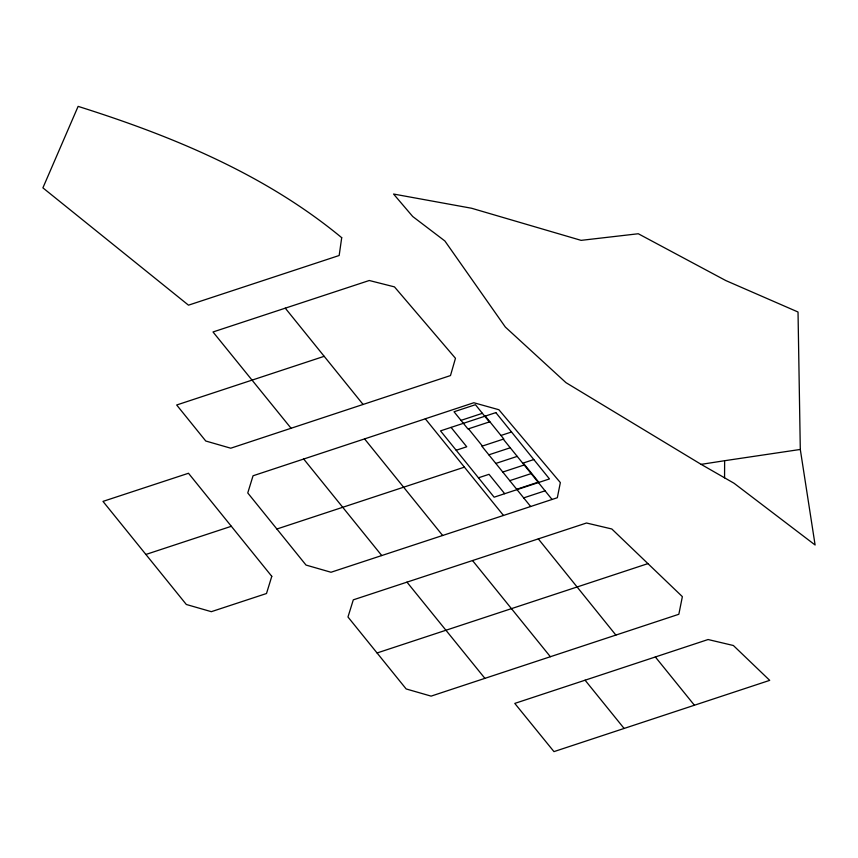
<?xml version="1.0" encoding="UTF-8"?>
<svg xmlns="http://www.w3.org/2000/svg" width="858" height="858" viewBox="0 0 858 858"><rect width="100%" height="100%" fill="white"/><g stroke="black" fill="none" stroke-linecap="round" stroke-linejoin="round"><path stroke-width="1.29" d="M724.56 477.842L724.635 460.714L800.3 449.453L798.026 312.012L725.804 280.566L638.288 233.751L581.113 240.358L471.568 208.247L393.565 194.037L412.709 216.506L444.873 240.969L505.351 327.07L565.948 382.636L701.125 464.36L734.051 483.258L815.1 544.991L800.3 449.453M425.343 418.811L253.046 475.772L247.758 492.953L306.016 565.068L331.016 572.254L557.325 497.726L560.349 482.593L498.884 409.727L473.82 402.745L425.311 418.79L503.485 515.454M585.081 680.201L708.086 639.532L733.375 645.506L769.712 680.362L553.968 751.619L514.779 703.41L585.081 680.201L624.098 728.431M324.152 356.327L176.673 404.997L205.759 441.012L230.748 448.208L450.482 375.568L455.469 358.301L394.466 286.883L369.272 280.502L213.009 331.971L291.076 428.271M460.993 420.377L482.389 413.32M489.875 421.761L467.964 428.989L454.032 411.765L475.429 404.708L489.35 421.932M456.177 450.257L466.731 446.771L451.061 427.391M500.965 435.467L511.518 431.992M145.881 554.461L231.338 526.286M488.856 454.826L510.242 447.769M276.887 529.011L464.446 467.138M495.817 463.438L517.213 456.381M478.464 477.809L489.017 474.324L504.697 493.704M533.805 459.545L523.251 463.03L538.921 482.411M502.777 472.05L524.174 464.982M509.749 480.662L531.145 473.595M516.709 489.274L538.105 482.207M523.68 497.887L545.066 490.819M406.971 582.142L353.303 599.839L347.973 616.999L406.166 688.953L431.102 696.128L678.839 614.274L682.367 596.642L611.808 528.978L586.507 523.005L406.971 582.142L484.899 678.356M377.07 652.97L647.929 563.62M701.125 464.36L724.635 460.714M472.533 560.553L550.364 656.713M485.296 416.098L503.807 438.985L481.885 446.214L530.641 506.488M503.281 439.157L552.037 499.431M655.34 656.949L694.401 705.222M468.479 428.818L482.411 446.042M538.32 538.888L615.883 635.092M285.274 308.161L363.084 404.461M364.553 438.878L442.653 535.478M303.689 459.009L381.756 555.555M341.709 237.687L339.167 255.502L188.492 305.169L42.9 187.859L78.121 106.381C172.04 135.972 265.143 174.335 341.709 237.687M271.782 576.34L266.495 593.521L211.325 611.679L186.325 604.482L102.981 501.394L188.481 473.262L271.782 576.34M495.849 412.612L440.508 430.877L494.133 497.19L549.474 478.925L495.849 412.612"/></g></svg>
